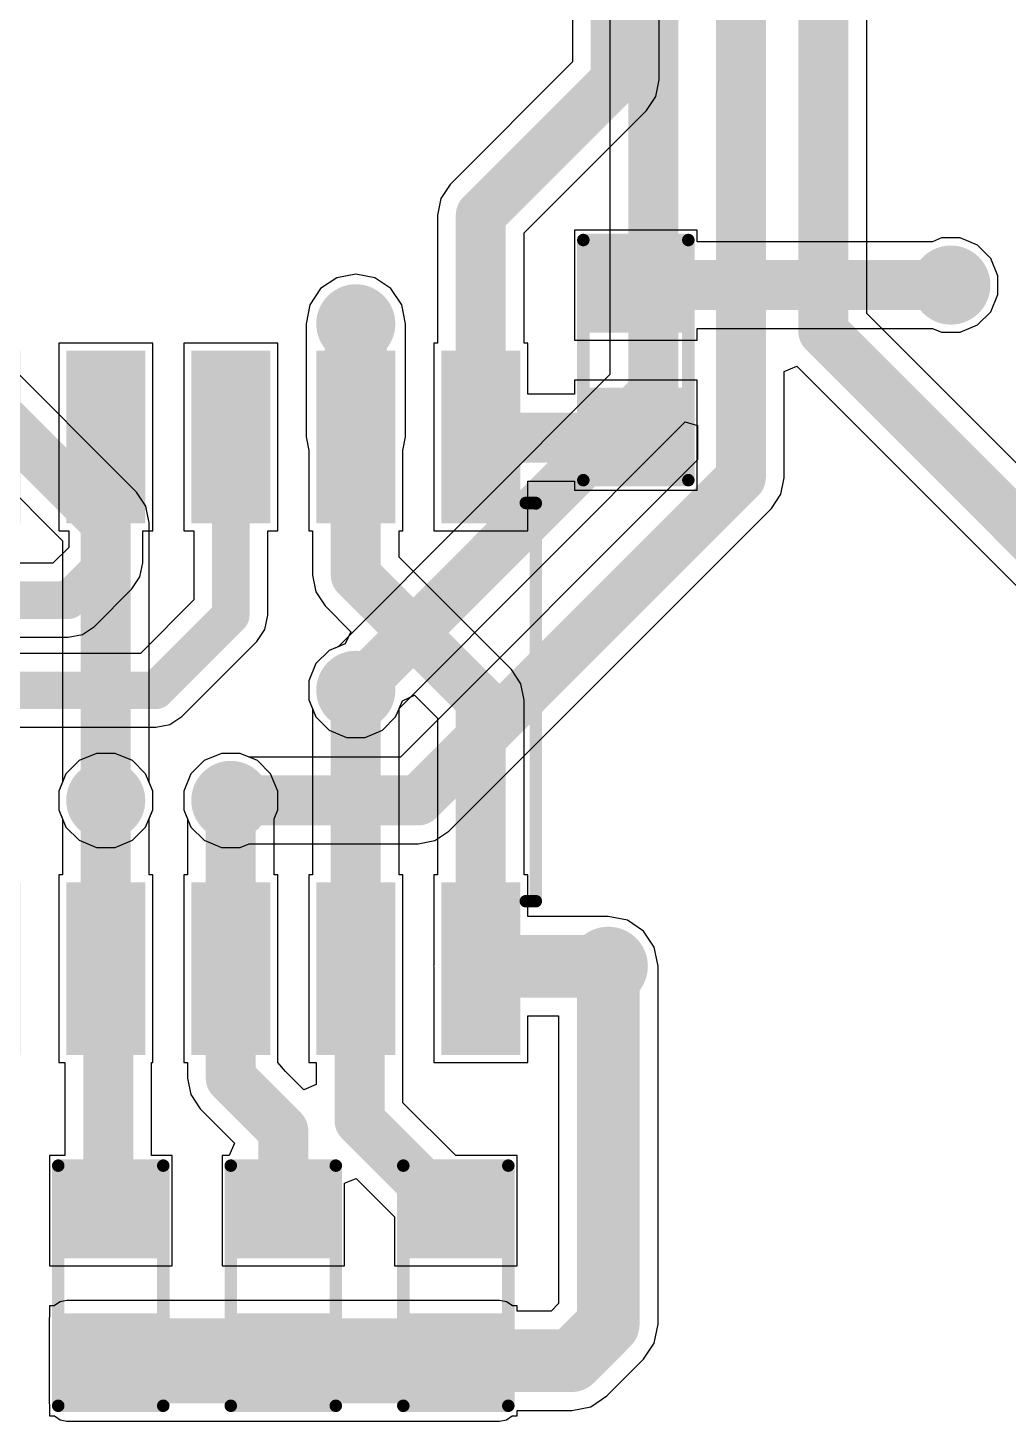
# Model space of a CAD drawing. Header units: millimetres. Extents: x -0.16 to 4.85, y -0.01 to 3.83.
# Drawn here: x 4.226 to 4.618, y 1.399 to 1.956 of the extents above; entities that cross this region are included whole.
import ezdxf

# ---------------------------------------------------------------- set-up
doc = ezdxf.new("R2010")
doc.units = ezdxf.units.MM
doc.header["$MEASUREMENT"] = 0
for name, color, linetype in [('BottomLayer', 5, 'Continuous'), ('BottomSolder', 6, 'Continuous'), ('TopLayer', 1, 'Continuous'), ('TopOverlay', 2, 'Continuous'), ('TopPaste', 8, 'Continuous'), ('TopSolder', 216, 'Continuous'), ('ViaHoleLayer', 16, 'Continuous')]:
    doc.layers.add(name, color=color, linetype=linetype)

# ---------------------------------------------------------------- blocks, each defined once
blk = doc.blocks.new('SOIC_16_31')
at = {"layer": 'TopLayer'}
for points in [[(-0.13681, 0.18681), (-0.07579, 0.18681), (-0.07579, 0.16319), (-0.13681, 0.16319)], [(0.07579, 0.18681), (0.13681, 0.18681), (0.13681, 0.16319), (0.07579, 0.16319)], [(-0.13681, 0.13681), (-0.07579, 0.13681), (-0.07579, 0.11319), (-0.13681, 0.11319)], [(0.07579, 0.13681), (0.13681, 0.13681), (0.13681, 0.11319), (0.07579, 0.11319)], [(-0.13681, 0.08681), (-0.07579, 0.08681), (-0.07579, 0.06319), (-0.13681, 0.06319)], [(0.07579, 0.08681), (0.13681, 0.08681), (0.13681, 0.06319), (0.07579, 0.06319)], [(-0.13681, 0.03681), (-0.07579, 0.03681), (-0.07579, 0.01319), (-0.13681, 0.01319)], [(0.07579, 0.03681), (0.13681, 0.03681), (0.13681, 0.01319), (0.07579, 0.01319)], [(-0.13681, -0.01319), (-0.07579, -0.01319), (-0.07579, -0.03681), (-0.13681, -0.03681)], [(0.07579, -0.01319), (0.13681, -0.01319), (0.13681, -0.03681), (0.07579, -0.03681)], [(-0.13681, -0.06319), (-0.07579, -0.06319), (-0.07579, -0.08681), (-0.13681, -0.08681)], [(0.07579, -0.06319), (0.13681, -0.06319), (0.13681, -0.08681), (0.07579, -0.08681)], [(-0.13681, -0.11319), (-0.07579, -0.11319), (-0.07579, -0.13681), (-0.13681, -0.13681)], [(0.07579, -0.11319), (0.13681, -0.11319), (0.13681, -0.13681), (0.07579, -0.13681)], [(-0.13681, -0.16319), (-0.07579, -0.16319), (-0.07579, -0.18681), (-0.13681, -0.18681)], [(0.07579, -0.16319), (0.13681, -0.16319), (0.13681, -0.18681), (0.07579, -0.18681)]]:
    blk.add_hatch(color=1, dxfattribs=at).paths.add_polyline_path(points)
at = {"layer": 'TopOverlay'}
blk.add_hatch(color=2, dxfattribs=at).paths.add_polyline_path([(-0.0713, 0.165), (-0.0603, 0.165), (-0.0603, 0.183), (-0.0713, 0.183)])
at = {"layer": 'TopPaste'}
for points in [[(-0.13681, 0.18681), (-0.07579, 0.18681), (-0.07579, 0.16319), (-0.13681, 0.16319)], [(0.07579, 0.18681), (0.13681, 0.18681), (0.13681, 0.16319), (0.07579, 0.16319)], [(-0.13681, 0.13681), (-0.07579, 0.13681), (-0.07579, 0.11319), (-0.13681, 0.11319)], [(0.07579, 0.13681), (0.13681, 0.13681), (0.13681, 0.11319), (0.07579, 0.11319)], [(-0.13681, 0.08681), (-0.07579, 0.08681), (-0.07579, 0.06319), (-0.13681, 0.06319)], [(0.07579, 0.08681), (0.13681, 0.08681), (0.13681, 0.06319), (0.07579, 0.06319)], [(-0.13681, 0.03681), (-0.07579, 0.03681), (-0.07579, 0.01319), (-0.13681, 0.01319)], [(0.07579, 0.03681), (0.13681, 0.03681), (0.13681, 0.01319), (0.07579, 0.01319)], [(-0.13681, -0.01319), (-0.07579, -0.01319), (-0.07579, -0.03681), (-0.13681, -0.03681)], [(0.07579, -0.01319), (0.13681, -0.01319), (0.13681, -0.03681), (0.07579, -0.03681)], [(-0.13681, -0.06319), (-0.07579, -0.06319), (-0.07579, -0.08681), (-0.13681, -0.08681)], [(0.07579, -0.06319), (0.13681, -0.06319), (0.13681, -0.08681), (0.07579, -0.08681)], [(-0.13681, -0.11319), (-0.07579, -0.11319), (-0.07579, -0.13681), (-0.13681, -0.13681)], [(0.07579, -0.11319), (0.13681, -0.11319), (0.13681, -0.13681), (0.07579, -0.13681)], [(-0.13681, -0.16319), (-0.07579, -0.16319), (-0.07579, -0.18681), (-0.13681, -0.18681)], [(0.07579, -0.16319), (0.13681, -0.16319), (0.13681, -0.18681), (0.07579, -0.18681)]]:
    blk.add_hatch(color=8, dxfattribs=at).paths.add_polyline_path(points)
at = {"layer": 'TopSolder'}
for points in [[(-0.14081, 0.19081), (-0.07179, 0.19081), (-0.07179, 0.15919), (-0.14081, 0.15919)], [(0.07179, 0.19081), (0.14081, 0.19081), (0.14081, 0.15919), (0.07179, 0.15919)], [(-0.14081, 0.14081), (-0.07179, 0.14081), (-0.07179, 0.10919), (-0.14081, 0.10919)], [(0.07179, 0.14081), (0.14081, 0.14081), (0.14081, 0.10919), (0.07179, 0.10919)], [(-0.14081, 0.09081), (-0.07179, 0.09081), (-0.07179, 0.05919), (-0.14081, 0.05919)], [(0.07179, 0.09081), (0.14081, 0.09081), (0.14081, 0.05919), (0.07179, 0.05919)], [(-0.14081, 0.04081), (-0.07179, 0.04081), (-0.07179, 0.00919), (-0.14081, 0.00919)], [(0.07179, 0.04081), (0.14081, 0.04081), (0.14081, 0.00919), (0.07179, 0.00919)], [(-0.14081, -0.00919), (-0.07179, -0.00919), (-0.07179, -0.04081), (-0.14081, -0.04081)], [(0.07179, -0.00919), (0.14081, -0.00919), (0.14081, -0.04081), (0.07179, -0.04081)], [(-0.14081, -0.05919), (-0.07179, -0.05919), (-0.07179, -0.09081), (-0.14081, -0.09081)], [(0.07179, -0.05919), (0.14081, -0.05919), (0.14081, -0.09081), (0.07179, -0.09081)], [(-0.14081, -0.10919), (-0.07179, -0.10919), (-0.07179, -0.14081), (-0.14081, -0.14081)], [(0.07179, -0.10919), (0.14081, -0.10919), (0.14081, -0.14081), (0.07179, -0.14081)], [(-0.14081, -0.15919), (-0.07179, -0.15919), (-0.07179, -0.19081), (-0.14081, -0.19081)], [(0.07179, -0.15919), (0.14081, -0.15919), (0.14081, -0.19081), (0.07179, -0.19081)]]:
    blk.add_hatch(color=216, dxfattribs=at).paths.add_polyline_path(points)
at = {"layer": 'TopOverlay'}
for points, const_width in [([(-0.0793, 0.197), (-0.0793, 0.193)], 0.005), ([(-0.0793, 0.197), (0.0797, 0.197)], 0.005), ([(0.0799, 0.19694), (0.0799, 0.193)], 0.005), ([(-0.1503, 0.181), (-0.1453, 0.176)], 0.00787), ([(-0.1503, 0.181), (-0.1503, 0.171)], 0.00787), ([(-0.1453, 0.176), (-0.1503, 0.171)], 0.00787), ([(-0.0793, -0.193), (-0.0793, -0.197)], 0.005), ([(-0.0793, -0.197), (0.0797, -0.197)], 0.005), ([(0.0799, -0.193), (0.0799, -0.19694)], 0.005)]:
    blk.add_lwpolyline(points, dxfattribs=dict(at, const_width=const_width))
for points, const_width in [([(-0.08055, 0.197, 1), (-0.07805, 0.197, 1)], 0.0025), ([(-0.08055, 0.197, 1), (-0.07805, 0.197, 1)], 0.0025), ([(-0.08055, 0.193, 1), (-0.07805, 0.193, 1)], 0.0025), ([(0.07845, 0.197, 1), (0.08095, 0.197, 1)], 0.0025), ([(0.07865, 0.19694, 1), (0.08115, 0.19694, 1)], 0.0025), ([(0.07865, 0.193, 1), (0.08115, 0.193, 1)], 0.0025), ([(-0.15227, 0.181, 1), (-0.14833, 0.181, 1)], 0.00394), ([(-0.15227, 0.181, 1), (-0.14833, 0.181, 1)], 0.00394), ([(-0.14727, 0.176, 1), (-0.14333, 0.176, 1)], 0.00394), ([(-0.14727, 0.176, 1), (-0.14333, 0.176, 1)], 0.00394), ([(-0.15227, 0.171, 1), (-0.14833, 0.171, 1)], 0.00394), ([(-0.15227, 0.171, 1), (-0.14833, 0.171, 1)], 0.00394), ([(-0.08055, -0.193, 1), (-0.07805, -0.193, 1)], 0.0025), ([(-0.08055, -0.197, 1), (-0.07805, -0.197, 1)], 0.0025), ([(-0.08055, -0.197, 1), (-0.07805, -0.197, 1)], 0.0025), ([(0.07845, -0.197, 1), (0.08095, -0.197, 1)], 0.0025), ([(0.07865, -0.193, 1), (0.08115, -0.193, 1)], 0.0025), ([(0.07865, -0.19694, 1), (0.08115, -0.19694, 1)], 0.0025)]:
    blk.add_lwpolyline(points, format="xyb", close=True, dxfattribs=dict(at, const_width=const_width))
blk = doc.blocks.new('RES_0603_51')
at = {"layer": 'TopLayer'}
for points in [[(-0.015, 0.0175), (-0.015, -0.0175), (-0.045, -0.0175), (-0.045, 0.0175)], [(0.045, 0.0175), (0.045, -0.0175), (0.015, -0.0175), (0.015, 0.0175)]]:
    blk.add_hatch(color=1, dxfattribs=at).paths.add_polyline_path(points)
at = {"layer": 'TopPaste'}
for points in [[(-0.015, 0.0175), (-0.015, -0.0175), (-0.045, -0.0175), (-0.045, 0.0175)], [(0.045, 0.0175), (0.045, -0.0175), (0.015, -0.0175), (0.015, 0.0175)]]:
    blk.add_hatch(color=8, dxfattribs=at).paths.add_polyline_path(points)
at = {"layer": 'TopSolder'}
for points in [[(-0.011, 0.0215), (-0.011, -0.0215), (-0.049, -0.0215), (-0.049, 0.0215)], [(0.049, 0.0215), (0.049, -0.0215), (0.011, -0.0215), (0.011, 0.0215)]]:
    blk.add_hatch(color=216, dxfattribs=at).paths.add_polyline_path(points)
at = {"layer": 'TopOverlay', "const_width": 0.005}
for points in [[(-0.048, -0.021), (-0.048, 0.021)], [(0.048, 0.021), (-0.048, 0.021)], [(0.048, -0.021), (0.048, 0.021)], [(0.048, -0.021), (-0.048, -0.021)]]:
    blk.add_lwpolyline(points, dxfattribs=at)
at = {"layer": 'TopOverlay', "const_width": 0.0025}
for points in [[(-0.04925, 0.021, 1), (-0.04675, 0.021, 1)], [(-0.04925, 0.021, 1), (-0.04675, 0.021, 1)], [(0.04675, 0.021, 1), (0.04925, 0.021, 1)], [(0.04675, 0.021, 1), (0.04925, 0.021, 1)], [(-0.04925, -0.021, 1), (-0.04675, -0.021, 1)], [(-0.04925, -0.021, 1), (-0.04675, -0.021, 1)], [(0.04675, -0.021, 1), (0.04925, -0.021, 1)], [(0.04675, -0.021, 1), (0.04925, -0.021, 1)]]:
    blk.add_lwpolyline(points, format="xyb", close=True, dxfattribs=at)
blk = doc.blocks.new('RES_0603_55')
at = {"layer": 'TopLayer'}
for points in [[(-0.015, 0.0175), (-0.015, -0.0175), (-0.045, -0.0175), (-0.045, 0.0175)], [(0.045, 0.0175), (0.045, -0.0175), (0.015, -0.0175), (0.015, 0.0175)]]:
    blk.add_hatch(color=1, dxfattribs=at).paths.add_polyline_path(points)
at = {"layer": 'TopPaste'}
for points in [[(-0.015, 0.0175), (-0.015, -0.0175), (-0.045, -0.0175), (-0.045, 0.0175)], [(0.045, 0.0175), (0.045, -0.0175), (0.015, -0.0175), (0.015, 0.0175)]]:
    blk.add_hatch(color=8, dxfattribs=at).paths.add_polyline_path(points)
at = {"layer": 'TopSolder'}
for points in [[(-0.011, 0.0215), (-0.011, -0.0215), (-0.049, -0.0215), (-0.049, 0.0215)], [(0.049, 0.0215), (0.049, -0.0215), (0.011, -0.0215), (0.011, 0.0215)]]:
    blk.add_hatch(color=216, dxfattribs=at).paths.add_polyline_path(points)
at = {"layer": 'TopOverlay', "const_width": 0.005}
for points in [[(-0.048, 0.021), (-0.048, -0.021)], [(-0.048, 0.021), (0.048, 0.021)], [(0.048, 0.021), (0.048, -0.021)], [(-0.048, -0.021), (0.048, -0.021)]]:
    blk.add_lwpolyline(points, dxfattribs=at)
at = {"layer": 'TopOverlay', "const_width": 0.0025}
for points in [[(-0.04925, 0.021, 1), (-0.04675, 0.021, 1)], [(-0.04925, 0.021, 1), (-0.04675, 0.021, 1)], [(0.04675, 0.021, 1), (0.04925, 0.021, 1)], [(0.04675, 0.021, 1), (0.04925, 0.021, 1)], [(-0.04925, -0.021, 1), (-0.04675, -0.021, 1)], [(-0.04925, -0.021, 1), (-0.04675, -0.021, 1)], [(0.04675, -0.021, 1), (0.04925, -0.021, 1)], [(0.04675, -0.021, 1), (0.04925, -0.021, 1)]]:
    blk.add_lwpolyline(points, format="xyb", close=True, dxfattribs=at)
blk = doc.blocks.new('RES_0603_64')
at = {"layer": 'TopLayer'}
for points in [[(-0.015, 0.0175), (-0.015, -0.0175), (-0.045, -0.0175), (-0.045, 0.0175)], [(0.045, 0.0175), (0.045, -0.0175), (0.015, -0.0175), (0.015, 0.0175)]]:
    blk.add_hatch(color=1, dxfattribs=at).paths.add_polyline_path(points)
at = {"layer": 'TopPaste'}
for points in [[(-0.015, 0.0175), (-0.015, -0.0175), (-0.045, -0.0175), (-0.045, 0.0175)], [(0.045, 0.0175), (0.045, -0.0175), (0.015, -0.0175), (0.015, 0.0175)]]:
    blk.add_hatch(color=8, dxfattribs=at).paths.add_polyline_path(points)
at = {"layer": 'TopSolder'}
for points in [[(-0.011, 0.0215), (-0.011, -0.0215), (-0.049, -0.0215), (-0.049, 0.0215)], [(0.049, 0.0215), (0.049, -0.0215), (0.011, -0.0215), (0.011, 0.0215)]]:
    blk.add_hatch(color=216, dxfattribs=at).paths.add_polyline_path(points)
at = {"layer": 'TopOverlay', "const_width": 0.005}
for points in [[(-0.048, -0.021), (-0.048, 0.021)], [(0.048, 0.021), (-0.048, 0.021)], [(0.048, -0.021), (0.048, 0.021)], [(0.048, -0.021), (-0.048, -0.021)]]:
    blk.add_lwpolyline(points, dxfattribs=at)
at = {"layer": 'TopOverlay', "const_width": 0.0025}
for points in [[(-0.04925, 0.021, 1), (-0.04675, 0.021, 1)], [(-0.04925, 0.021, 1), (-0.04675, 0.021, 1)], [(0.04675, 0.021, 1), (0.04925, 0.021, 1)], [(0.04675, 0.021, 1), (0.04925, 0.021, 1)], [(-0.04925, -0.021, 1), (-0.04675, -0.021, 1)], [(-0.04925, -0.021, 1), (-0.04675, -0.021, 1)], [(0.04675, -0.021, 1), (0.04925, -0.021, 1)], [(0.04675, -0.021, 1), (0.04925, -0.021, 1)]]:
    blk.add_lwpolyline(points, format="xyb", close=True, dxfattribs=at)
blk = doc.blocks.new('RES_0603_69')
at = {"layer": 'TopLayer'}
for points in [[(-0.015, 0.0175), (-0.015, -0.0175), (-0.045, -0.0175), (-0.045, 0.0175)], [(0.045, 0.0175), (0.045, -0.0175), (0.015, -0.0175), (0.015, 0.0175)]]:
    blk.add_hatch(color=1, dxfattribs=at).paths.add_polyline_path(points)
at = {"layer": 'TopPaste'}
for points in [[(-0.015, 0.0175), (-0.015, -0.0175), (-0.045, -0.0175), (-0.045, 0.0175)], [(0.045, 0.0175), (0.045, -0.0175), (0.015, -0.0175), (0.015, 0.0175)]]:
    blk.add_hatch(color=8, dxfattribs=at).paths.add_polyline_path(points)
at = {"layer": 'TopSolder'}
for points in [[(-0.011, 0.0215), (-0.011, -0.0215), (-0.049, -0.0215), (-0.049, 0.0215)], [(0.049, 0.0215), (0.049, -0.0215), (0.011, -0.0215), (0.011, 0.0215)]]:
    blk.add_hatch(color=216, dxfattribs=at).paths.add_polyline_path(points)
at = {"layer": 'TopOverlay', "const_width": 0.005}
for points in [[(-0.048, -0.021), (-0.048, 0.021)], [(0.048, 0.021), (-0.048, 0.021)], [(0.048, -0.021), (0.048, 0.021)], [(0.048, -0.021), (-0.048, -0.021)]]:
    blk.add_lwpolyline(points, dxfattribs=at)
at = {"layer": 'TopOverlay', "const_width": 0.0025}
for points in [[(-0.04925, 0.021, 1), (-0.04675, 0.021, 1)], [(-0.04925, 0.021, 1), (-0.04675, 0.021, 1)], [(0.04675, 0.021, 1), (0.04925, 0.021, 1)], [(0.04675, 0.021, 1), (0.04925, 0.021, 1)], [(-0.04925, -0.021, 1), (-0.04675, -0.021, 1)], [(-0.04925, -0.021, 1), (-0.04675, -0.021, 1)], [(0.04675, -0.021, 1), (0.04925, -0.021, 1)], [(0.04675, -0.021, 1), (0.04925, -0.021, 1)]]:
    blk.add_lwpolyline(points, format="xyb", close=True, dxfattribs=at)

msp = doc.modelspace()

# ---------------------------------------------------------------- hatches: boundary and pattern name
at = {"layer": 'BottomLayer'}
h = msp.add_hatch(color=5, dxfattribs=at)
edge = h.paths.add_edge_path()
edge.add_arc((4.595, 1.853), 0.01181, 0, 360)
h = msp.add_hatch(color=5, dxfattribs=at)
edge = h.paths.add_edge_path()
edge.add_arc((4.357, 1.8375), 0.01181, 0, 360)
h = msp.add_hatch(color=5, dxfattribs=at)
edge = h.paths.add_edge_path()
edge.add_arc((4.357, 1.691), 0.01181, 0, 360)
h = msp.add_hatch(color=5, dxfattribs=at)
edge = h.paths.add_edge_path()
edge.add_arc((4.257, 1.647), 0.01181, 0, 360)
h = msp.add_hatch(color=5, dxfattribs=at)
edge = h.paths.add_edge_path()
edge.add_arc((4.307, 1.647), 0.01181, 0, 360)
h = msp.add_hatch(color=5, dxfattribs=at)
edge = h.paths.add_edge_path()
edge.add_arc((4.458, 1.5807), 0.01181, 0, 360)
at = {"layer": 'BottomSolder'}
h = msp.add_hatch(color=6, dxfattribs=at)
edge = h.paths.add_edge_path()
edge.add_arc((4.595, 1.853), 0.01581, 0, 360)
h = msp.add_hatch(color=6, dxfattribs=at)
edge = h.paths.add_edge_path()
edge.add_arc((4.357, 1.8375), 0.01581, 0, 360)
h = msp.add_hatch(color=6, dxfattribs=at)
edge = h.paths.add_edge_path()
edge.add_arc((4.357, 1.691), 0.01581, 0, 360)
h = msp.add_hatch(color=6, dxfattribs=at)
edge = h.paths.add_edge_path()
edge.add_arc((4.257, 1.647), 0.01581, 0, 360)
h = msp.add_hatch(color=6, dxfattribs=at)
edge = h.paths.add_edge_path()
edge.add_arc((4.307, 1.647), 0.01581, 0, 360)
h = msp.add_hatch(color=6, dxfattribs=at)
edge = h.paths.add_edge_path()
edge.add_arc((4.458, 1.5807), 0.01581, 0, 360)
at = {"layer": 'TopLayer'}
h = msp.add_hatch(color=1, dxfattribs=at)
edge = h.paths.add_edge_path()
edge.add_arc((4.595, 1.853), 0.01181, 0, 360)
h = msp.add_hatch(color=1, dxfattribs=at)
edge = h.paths.add_edge_path()
edge.add_arc((4.357, 1.8375), 0.01181, 0, 360)
h = msp.add_hatch(color=1, dxfattribs=at)
edge = h.paths.add_edge_path()
edge.add_arc((4.357, 1.691), 0.01181, 0, 360)
h = msp.add_hatch(color=1, dxfattribs=at)
edge = h.paths.add_edge_path()
edge.add_arc((4.257, 1.647), 0.01181, 0, 360)
h = msp.add_hatch(color=1, dxfattribs=at)
edge = h.paths.add_edge_path()
edge.add_arc((4.307, 1.647), 0.01181, 0, 360)
h = msp.add_hatch(color=1, dxfattribs=at)
edge = h.paths.add_edge_path()
edge.add_arc((4.458, 1.5807), 0.01181, 0, 360)
msp.add_hatch(color=1, dxfattribs=at).paths.add_polyline_path([(4.2415, 1.406), (4.4145, 1.406), (4.4145, 1.44), (4.2415, 1.44)])
at = {"layer": 'TopSolder'}
h = msp.add_hatch(color=216, dxfattribs=at)
edge = h.paths.add_edge_path()
edge.add_arc((4.595, 1.853), 0.01581, 0, 360)
h = msp.add_hatch(color=216, dxfattribs=at)
edge = h.paths.add_edge_path()
edge.add_arc((4.357, 1.8375), 0.01581, 0, 360)
h = msp.add_hatch(color=216, dxfattribs=at)
edge = h.paths.add_edge_path()
edge.add_arc((4.357, 1.691), 0.01581, 0, 360)
h = msp.add_hatch(color=216, dxfattribs=at)
edge = h.paths.add_edge_path()
edge.add_arc((4.257, 1.647), 0.01581, 0, 360)
h = msp.add_hatch(color=216, dxfattribs=at)
edge = h.paths.add_edge_path()
edge.add_arc((4.307, 1.647), 0.01581, 0, 360)
h = msp.add_hatch(color=216, dxfattribs=at)
edge = h.paths.add_edge_path()
edge.add_arc((4.458, 1.5807), 0.01581, 0, 360)
at = {"layer": 'ViaHoleLayer'}
h = msp.add_hatch(color=16, dxfattribs=at)
edge = h.paths.add_edge_path()
edge.add_arc((4.595, 1.853), 0.00591, 0, 360)
h = msp.add_hatch(color=16, dxfattribs=at)
edge = h.paths.add_edge_path()
edge.add_arc((4.357, 1.8375), 0.00591, 0, 360)
h = msp.add_hatch(color=16, dxfattribs=at)
edge = h.paths.add_edge_path()
edge.add_arc((4.357, 1.691), 0.00591, 0, 360)
h = msp.add_hatch(color=16, dxfattribs=at)
edge = h.paths.add_edge_path()
edge.add_arc((4.257, 1.647), 0.00591, 0, 360)
h = msp.add_hatch(color=16, dxfattribs=at)
edge = h.paths.add_edge_path()
edge.add_arc((4.307, 1.647), 0.00591, 0, 360)
h = msp.add_hatch(color=16, dxfattribs=at)
edge = h.paths.add_edge_path()
edge.add_arc((4.458, 1.5807), 0.00591, 0, 360)

# ---------------------------------------------------------------- linework, layer by layer
at = {"layer": 'BottomLayer'}
for p, q in [((4.56133, 1.84159), (4.56133, 2.37269)), ((4.45867, 2.13682), (4.45867, 1.81718)), ((4.26926, 1.77026), (4.00933, 2.03018)), ((4.10281, 1.88768), (4.23967, 1.75082)), ((4.66397, 1.73895), (4.56133, 1.84159)), ((4.45867, 1.81718), (4.34991, 1.70843)), ((4.52833, 1.81849), (4.53333, 1.82056)), ((4.52833, 1.776), (4.52833, 1.81849)), ((4.53333, 1.82056), (4.63946, 1.71443)), ((4.37443, 1.68391), (4.48826, 1.79774)), ((4.48826, 1.79774), (4.48867, 1.79836)), ((4.48867, 1.79836), (4.49367, 1.79684)), ((4.49367, 1.79684), (4.49367, 1.78318)), ((4.49367, 1.78318), (4.37482, 1.66433)), ((4.52701, 1.76937), (4.52833, 1.776)), ((4.27301, 1.76463), (4.26926, 1.77026)), ((4.52326, 1.76374), (4.52701, 1.76937)), ((4.27433, 1.758), (4.27301, 1.76463)), ((4.39426, 1.63474), (4.52326, 1.76374)), ((4.52326, 1.76374), (4.52326, 1.76374)), ((4.27433, 1.65431), (4.27433, 1.758)), ((4.23967, 1.75082), (4.23967, 1.65431)), ((4.34634, 1.70695), (4.34105, 1.70166)), ((4.34991, 1.70843), (4.34634, 1.70695)), ((4.34105, 1.70166), (4.33819, 1.69474)), ((4.33819, 1.69474), (4.33819, 1.68726)), ((4.33819, 1.68726), (4.34105, 1.68034)), ((4.37295, 1.68034), (4.37443, 1.68391)), ((4.34105, 1.68034), (4.34634, 1.67505)), ((4.36766, 1.67505), (4.37295, 1.68034)), ((4.34634, 1.67505), (4.35326, 1.67219)), ((4.35326, 1.67219), (4.36074, 1.67219)), ((4.36074, 1.67219), (4.36766, 1.67505)), ((4.30326, 1.66581), (4.29634, 1.66295)), ((4.31074, 1.66581), (4.30326, 1.66581)), ((4.31431, 1.66433), (4.31074, 1.66581)), ((4.29634, 1.66295), (4.29105, 1.65766)), ((4.37482, 1.66433), (4.31431, 1.66433)), ((4.23967, 1.65431), (4.23819, 1.65074)), ((4.27581, 1.65074), (4.27433, 1.65431)), ((4.29105, 1.65766), (4.28819, 1.65074)), ((4.23819, 1.65074), (4.23819, 1.64326)), ((4.27581, 1.64326), (4.27581, 1.65074)), ((4.28819, 1.65074), (4.28819, 1.64326)), ((4.23819, 1.64326), (4.24105, 1.63634)), ((4.27295, 1.63634), (4.27581, 1.64326)), ((4.28819, 1.64326), (4.29105, 1.63634)), ((4.24105, 1.63634), (4.24634, 1.63105)), ((4.26766, 1.63105), (4.27295, 1.63634)), ((4.29105, 1.63634), (4.29634, 1.63105)), ((4.38863, 1.63099), (4.39426, 1.63474)), ((4.24634, 1.63105), (4.25326, 1.62819)), ((4.25326, 1.62819), (4.26074, 1.62819)), ((4.26074, 1.62819), (4.26766, 1.63105)), ((4.29634, 1.63105), (4.30326, 1.62819)), ((4.30326, 1.62819), (4.31074, 1.62819)), ((4.31074, 1.62819), (4.31431, 1.62967)), ((4.31431, 1.62967), (4.382, 1.62967)), ((4.382, 1.62967), (4.38863, 1.63099))]:
    msp.add_line(p, q, dxfattribs=at)
at = {"layer": 'BottomLayer', "const_width": 0.02}
for points in [[(4.511, 1.776), (4.511, 2.441)], [(4.544, 1.83441), (4.544, 2.38)], [(4.476, 1.81), (4.476, 2.144)], [(3.992, 2.023), (4.257, 1.758)], [(4.544, 1.83441), (4.67607, 1.70234)], [(4.357, 1.691), (4.476, 1.81)], [(4.382, 1.647), (4.511, 1.776)], [(4.257, 1.647), (4.257, 1.758)], [(4.307, 1.647), (4.382, 1.647)]]:
    msp.add_lwpolyline(points, dxfattribs=at)
at = {"layer": 'BottomLayer', "const_width": 0.01}
for points in [[(4.539, 1.83441, 1), (4.549, 1.83441, 1)], [(4.539, 1.83441, 1), (4.549, 1.83441, 1)], [(4.471, 1.81, 1), (4.481, 1.81, 1)], [(4.471, 1.81, 1), (4.481, 1.81, 1)], [(4.506, 1.776, 1), (4.516, 1.776, 1)], [(4.506, 1.776, 1), (4.516, 1.776, 1)], [(4.252, 1.758, 1), (4.262, 1.758, 1)], [(4.252, 1.758, 1), (4.262, 1.758, 1)], [(4.352, 1.691, 1), (4.362, 1.691, 1)], [(4.252, 1.647, 1), (4.262, 1.647, 1)], [(4.302, 1.647, 1), (4.312, 1.647, 1)], [(4.377, 1.647, 1), (4.387, 1.647, 1)], [(4.377, 1.647, 1), (4.387, 1.647, 1)]]:
    msp.add_lwpolyline(points, format="xyb", close=True, dxfattribs=at)
at = {"layer": 'TopLayer'}
for p, q in [((4.47833, 1.935), (4.47833, 2.259)), ((4.44367, 1.98484), (4.44367, 1.94218)), ((4.44367, 1.94218), (4.39474, 1.89326)), ((4.47701, 1.92837), (4.47833, 1.935)), ((4.47326, 1.92274), (4.47701, 1.92837)), ((4.42433, 1.87382), (4.47326, 1.92274)), ((4.39474, 1.89326), (4.39099, 1.88763)), ((4.39099, 1.88763), (4.38967, 1.881)), ((4.38967, 1.881), (4.38967, 1.82981)), ((4.42433, 1.82981), (4.42433, 1.87382)), ((4.4935, 1.875), (4.4445, 1.875)), ((4.4445, 1.875), (4.4445, 1.831)), ((4.4935, 1.87033), (4.4935, 1.875)), ((4.59126, 1.87181), (4.58769, 1.87033)), ((4.59874, 1.87181), (4.59126, 1.87181)), ((4.60566, 1.86895), (4.59874, 1.87181)), ((4.58769, 1.87033), (4.4935, 1.87033)), ((4.61095, 1.86366), (4.60566, 1.86895)), ((4.61381, 1.85674), (4.61095, 1.86366)), ((4.34939, 1.85587), (4.34294, 1.85156)), ((4.357, 1.85738), (4.34939, 1.85587)), ((4.36461, 1.85587), (4.357, 1.85738)), ((4.37106, 1.85156), (4.36461, 1.85587)), ((4.61381, 1.84926), (4.61381, 1.85674)), ((4.34294, 1.85156), (4.33863, 1.84511)), ((4.37537, 1.84511), (4.37106, 1.85156)), ((4.61095, 1.84234), (4.61381, 1.84926)), ((4.33863, 1.84511), (4.33712, 1.8375)), ((4.37688, 1.8375), (4.37537, 1.84511)), ((4.60566, 1.83705), (4.61095, 1.84234)), ((4.33712, 1.8375), (4.33712, 1.7923)), ((4.37688, 1.7923), (4.37688, 1.8375)), ((4.4935, 1.831), (4.4935, 1.83567)), ((4.4935, 1.83567), (4.58769, 1.83567)), ((4.58769, 1.83567), (4.59126, 1.83419)), ((4.59126, 1.83419), (4.59874, 1.83419)), ((4.59874, 1.83419), (4.60566, 1.83705)), ((4.27581, 1.82981), (4.23819, 1.82981)), ((4.23819, 1.82981), (4.23819, 1.75479)), ((4.27581, 1.75479), (4.27581, 1.82981)), ((4.32581, 1.82981), (4.28819, 1.82981)), ((4.28819, 1.82981), (4.28819, 1.75479)), ((4.32581, 1.75479), (4.32581, 1.82981)), ((4.38967, 1.82981), (4.38819, 1.82981)), ((4.38819, 1.82981), (4.38819, 1.75479)), ((4.42581, 1.82981), (4.42433, 1.82981)), ((4.42581, 1.80933), (4.42581, 1.82981)), ((4.4445, 1.831), (4.4935, 1.831)), ((4.4935, 1.815), (4.4445, 1.815)), ((4.4445, 1.815), (4.4445, 1.80933)), ((4.4935, 1.771), (4.4935, 1.815)), ((4.4445, 1.80933), (4.42581, 1.80933)), ((4.33712, 1.7923), (4.33819, 1.78691)), ((4.37581, 1.78691), (4.37688, 1.7923)), ((4.33819, 1.78691), (4.33819, 1.75479)), ((4.37581, 1.75479), (4.37581, 1.78691)), ((4.42581, 1.75479), (4.42581, 1.77467)), ((4.42581, 1.77467), (4.4445, 1.77467)), ((4.4445, 1.77467), (4.4445, 1.771)), ((4.4445, 1.771), (4.4935, 1.771)), ((4.23819, 1.75479), (4.24222, 1.75479)), ((4.24222, 1.75479), (4.24222, 1.74812)), ((4.27178, 1.742), (4.27178, 1.75479)), ((4.27178, 1.75479), (4.27581, 1.75479)), ((4.28819, 1.75479), (4.29222, 1.75479)), ((4.29222, 1.75479), (4.29222, 1.72712)), ((4.32178, 1.721), (4.32178, 1.75479)), ((4.32178, 1.75479), (4.32581, 1.75479)), ((4.33819, 1.75479), (4.33967, 1.75479)), ((4.33967, 1.75479), (4.33967, 1.737)), ((4.37433, 1.74418), (4.37433, 1.75479)), ((4.37433, 1.75479), (4.37581, 1.75479)), ((4.38819, 1.75479), (4.42581, 1.75479)), ((4.24222, 1.74812), (4.23588, 1.74178)), ((4.41926, 1.69926), (4.37433, 1.74418)), ((4.23588, 1.74178), (4.13101, 1.74178)), ((4.27066, 1.73634), (4.27178, 1.742)), ((4.26745, 1.73155), (4.27066, 1.73634)), ((4.33967, 1.737), (4.34099, 1.73037)), ((4.25245, 1.71655), (4.26745, 1.73155)), ((4.29222, 1.72712), (4.27088, 1.70578)), ((4.34099, 1.73037), (4.34474, 1.72474)), ((4.32066, 1.71534), (4.32178, 1.721)), ((4.34474, 1.72474), (4.35506, 1.71443)), ((4.24766, 1.71334), (4.25245, 1.71655)), ((4.1338, 1.71222), (4.242, 1.71222)), ((4.242, 1.71222), (4.24766, 1.71334)), ((4.28745, 1.68055), (4.31745, 1.71055)), ((4.31745, 1.71055), (4.32066, 1.71534)), ((4.35506, 1.71443), (4.3528, 1.70962)), ((4.27088, 1.70578), (4.13478, 1.70578)), ((4.34634, 1.70695), (4.34105, 1.70166)), ((4.3528, 1.70962), (4.34634, 1.70695)), ((4.34105, 1.70166), (4.33819, 1.69474)), ((4.42301, 1.69363), (4.41926, 1.69926)), ((4.33819, 1.69474), (4.33819, 1.68726)), ((4.42433, 1.687), (4.42301, 1.69363)), ((4.37562, 1.6868), (4.38043, 1.68906)), ((4.38043, 1.68906), (4.38967, 1.67982)), ((4.33819, 1.68726), (4.33967, 1.68369)), ((4.33967, 1.68369), (4.33967, 1.61721)), ((4.37433, 1.68369), (4.37562, 1.6868)), ((4.37433, 1.61721), (4.37433, 1.68369)), ((4.42433, 1.61721), (4.42433, 1.687)), ((4.277, 1.67622), (4.28266, 1.67734)), ((4.28266, 1.67734), (4.28745, 1.68055)), ((4.38967, 1.67982), (4.38967, 1.61721)), ((4.09982, 1.67622), (4.277, 1.67622)), ((4.25326, 1.66581), (4.24634, 1.66295)), ((4.26074, 1.66581), (4.25326, 1.66581)), ((4.26766, 1.66295), (4.26074, 1.66581)), ((4.30326, 1.66581), (4.29634, 1.66295)), ((4.31074, 1.66581), (4.30326, 1.66581)), ((4.31766, 1.66295), (4.31074, 1.66581)), ((4.24634, 1.66295), (4.24105, 1.65766)), ((4.27295, 1.65766), (4.26766, 1.66295)), ((4.29634, 1.66295), (4.29105, 1.65766)), ((4.32295, 1.65766), (4.31766, 1.66295)), ((4.24105, 1.65766), (4.23819, 1.65074)), ((4.27581, 1.65074), (4.27295, 1.65766)), ((4.29105, 1.65766), (4.28819, 1.65074)), ((4.32581, 1.65074), (4.32295, 1.65766)), ((4.23819, 1.65074), (4.23819, 1.64326)), ((4.27581, 1.64326), (4.27581, 1.65074)), ((4.28819, 1.65074), (4.28819, 1.64326)), ((4.32581, 1.64326), (4.32581, 1.65074)), ((4.23819, 1.64326), (4.23967, 1.63969)), ((4.27433, 1.63969), (4.27581, 1.64326)), ((4.28819, 1.64326), (4.28967, 1.63969)), ((4.32433, 1.63969), (4.32581, 1.64326)), ((4.23967, 1.63969), (4.23967, 1.61721)), ((4.27433, 1.61721), (4.27433, 1.63969)), ((4.28967, 1.63969), (4.28967, 1.61721)), ((4.32433, 1.61721), (4.32433, 1.63969)), ((4.23967, 1.61721), (4.23819, 1.61721)), ((4.23819, 1.61721), (4.23819, 1.54219)), ((4.27581, 1.61721), (4.27433, 1.61721)), ((4.27581, 1.54219), (4.27581, 1.61721)), ((4.28967, 1.61721), (4.28819, 1.61721)), ((4.28819, 1.61721), (4.28819, 1.54219)), ((4.32581, 1.61721), (4.32433, 1.61721)), ((4.32581, 1.54219), (4.32581, 1.61721)), ((4.33967, 1.61721), (4.33819, 1.61721)), ((4.33819, 1.61721), (4.33819, 1.54219)), ((4.37581, 1.61721), (4.37433, 1.61721)), ((4.37581, 1.57841), (4.37581, 1.61721)), ((4.38967, 1.61721), (4.38819, 1.61721)), ((4.38819, 1.61721), (4.38819, 1.58106)), ((4.42581, 1.61721), (4.42433, 1.61721)), ((4.42581, 1.60058), (4.42581, 1.61721)), ((4.458, 1.60058), (4.42581, 1.60058)), ((4.46561, 1.59907), (4.458, 1.60058)), ((4.47206, 1.59476), (4.46561, 1.59907)), ((4.47637, 1.58831), (4.47206, 1.59476)), ((4.47788, 1.5807), (4.47637, 1.58831)), ((4.37586, 1.57818), (4.37581, 1.57841)), ((4.37586, 1.52616), (4.37586, 1.57818)), ((4.38819, 1.58106), (4.38812, 1.5807)), ((4.38812, 1.5807), (4.38819, 1.58034)), ((4.38819, 1.58034), (4.38819, 1.54219)), ((4.47788, 1.43764), (4.47788, 1.5807)), ((4.42581, 1.54219), (4.42581, 1.56082)), ((4.42581, 1.56082), (4.43812, 1.56082)), ((4.43812, 1.56082), (4.43812, 1.44588)), ((4.23819, 1.54219), (4.24067, 1.54219)), ((4.24067, 1.54219), (4.24067, 1.505)), ((4.27533, 1.505), (4.27533, 1.54219)), ((4.27533, 1.54219), (4.27581, 1.54219)), ((4.28819, 1.54219), (4.28967, 1.54219)), ((4.28967, 1.54219), (4.28967, 1.536)), ((4.32885, 1.53867), (4.32581, 1.54219)), ((4.32581, 1.54219), (4.32581, 1.54219)), ((4.32581, 1.54219), (4.32581, 1.54219)), ((4.33619, 1.53132), (4.32885, 1.53867)), ((4.33819, 1.54219), (4.34119, 1.54219)), ((4.34119, 1.54219), (4.34119, 1.53339)), ((4.38819, 1.54219), (4.42581, 1.54219)), ((4.28967, 1.536), (4.29099, 1.52937)), ((4.34119, 1.53339), (4.33619, 1.53132)), ((4.29099, 1.52937), (4.29474, 1.52374)), ((4.39701, 1.505), (4.37586, 1.52616)), ((4.29474, 1.52374), (4.30849, 1.51)), ((4.30849, 1.51), (4.30642, 1.505)), ((4.24067, 1.505), (4.2345, 1.505)), ((4.2345, 1.505), (4.2345, 1.461)), ((4.2835, 1.505), (4.27533, 1.505)), ((4.2835, 1.461), (4.2835, 1.505)), ((4.30642, 1.505), (4.3035, 1.505)), ((4.3035, 1.505), (4.3035, 1.461)), ((4.4215, 1.505), (4.39701, 1.505)), ((4.4215, 1.461), (4.4215, 1.505)), ((4.3525, 1.49395), (4.35712, 1.49587)), ((4.3525, 1.461), (4.3525, 1.49395)), ((4.35712, 1.49587), (4.3725, 1.48049)), ((4.3725, 1.48049), (4.3725, 1.461)), ((4.2345, 1.461), (4.2835, 1.461)), ((4.3035, 1.461), (4.3525, 1.461)), ((4.3725, 1.461), (4.4215, 1.461)), ((4.23642, 1.445), (4.2345, 1.445)), ((4.2345, 1.445), (4.2345, 1.44069)), ((4.23645, 1.44505), (4.23642, 1.445)), ((4.23877, 1.44659), (4.23645, 1.44505)), ((4.2415, 1.44714), (4.23877, 1.44659)), ((4.4145, 1.44714), (4.2415, 1.44714)), ((4.41723, 1.44659), (4.4145, 1.44714)), ((4.41955, 1.44505), (4.41723, 1.44659)), ((4.41958, 1.445), (4.41955, 1.44505)), ((4.4215, 1.445), (4.41958, 1.445)), ((4.4215, 1.44288), (4.4215, 1.445)), ((4.43512, 1.44288), (4.4215, 1.44288)), ((4.43812, 1.44588), (4.43512, 1.44288)), ((4.2345, 1.44069), (4.23436, 1.44)), ((4.23436, 1.44), (4.23436, 1.406)), ((4.47637, 1.43004), (4.47788, 1.43764)), ((4.47206, 1.42359), (4.47637, 1.43004)), ((4.45741, 1.40894), (4.47206, 1.42359)), ((4.23436, 1.406), (4.2345, 1.40531)), ((4.2345, 1.40531), (4.2345, 1.401)), ((4.44336, 1.40312), (4.45096, 1.40463)), ((4.45096, 1.40463), (4.45741, 1.40894)), ((4.2345, 1.401), (4.23642, 1.401)), ((4.23642, 1.401), (4.23645, 1.40095)), ((4.23645, 1.40095), (4.23877, 1.39941)), ((4.23877, 1.39941), (4.2415, 1.39886)), ((4.2415, 1.39886), (4.4145, 1.39886)), ((4.4145, 1.39886), (4.41723, 1.39941)), ((4.41723, 1.39941), (4.41955, 1.40095)), ((4.41955, 1.40095), (4.41958, 1.401)), ((4.41958, 1.401), (4.4215, 1.401)), ((4.4215, 1.401), (4.4215, 1.40312)), ((4.4215, 1.40312), (4.44336, 1.40312))]:
    msp.add_line(p, q, dxfattribs=at)
for points, const_width in [([(4.461, 1.935), (4.461, 2.259)], 0.02), ([(4.407, 1.881), (4.461, 1.935)], 0.02), ([(4.407, 1.7923), (4.407, 1.881)], 0.02), ([(4.407, 1.881), (4.408, 1.88)], 0.015), ([(4.469, 1.853), (4.595, 1.853)], 0.02), ([(4.357, 1.7923), (4.357, 1.8375)], 0.025), ([(4.257, 1.742), (4.257, 1.7923)], 0.015), ([(4.307, 1.721), (4.307, 1.7923)], 0.015), ([(4.357, 1.737), (4.357, 1.7923)], 0.02), ([(4.4073, 1.792), (4.468, 1.792)], 0.02), ([(4.407, 1.7923), (4.4073, 1.792)], 0.015), ([(4.468, 1.792), (4.469, 1.793)], 0.02), ([(4.242, 1.727), (4.257, 1.742)], 0.015), ([(4.357, 1.737), (4.407, 1.687)], 0.02), ([(4.11919, 1.727), (4.242, 1.727)], 0.015), ([(4.277, 1.691), (4.307, 1.721)], 0.015), ([(4.357, 1.5797), (4.357, 1.691)], 0.02), ([(4.088, 1.691), (4.277, 1.691)], 0.015), ([(4.407, 1.5797), (4.407, 1.687)], 0.02), ([(4.257, 1.5797), (4.257, 1.647)], 0.02), ([(4.307, 1.5797), (4.307, 1.647)], 0.02), ([(4.408, 1.5807), (4.458, 1.5807)], 0.025), ([(4.458, 1.43764), (4.458, 1.5807)], 0.025), ([(4.258, 1.484), (4.258, 1.5787)], 0.02), ([(4.307, 1.536), (4.307, 1.5797)], 0.02), ([(4.357, 1.5797), (4.35852, 1.57818)], 0.02), ([(4.35852, 1.51898), (4.35852, 1.57818)], 0.02), ([(4.257, 1.5797), (4.258, 1.5787)], 0.012), ([(4.307, 1.536), (4.328, 1.515)], 0.02), ([(4.35852, 1.51898), (4.3895, 1.488)], 0.02), ([(4.328, 1.483), (4.328, 1.515)], 0.02), ([(4.3895, 1.488), (4.392, 1.488)], 0.02), ([(4.392, 1.488), (4.397, 1.483)], 0.02), ([(4.25885, 1.48215), (4.259, 1.482)], 0.015), ([(4.258, 1.484), (4.259, 1.483)], 0.012), ([(4.44336, 1.423), (4.458, 1.43764)], 0.025), ([(4.397, 1.423), (4.44336, 1.423)], 0.025)]:
    msp.add_lwpolyline(points, dxfattribs=dict(at, const_width=const_width))
for points, const_width in [([(4.456, 1.935, 1), (4.466, 1.935, 1)], 0.01), ([(4.456, 1.935, 1), (4.466, 1.935, 1)], 0.01), ([(4.402, 1.881, 1), (4.412, 1.881, 1)], 0.01), ([(4.402, 1.881, 1), (4.412, 1.881, 1)], 0.01), ([(4.40325, 1.881, 1), (4.41075, 1.881, 1)], 0.0075), ([(4.40425, 1.88, 1), (4.41175, 1.88, 1)], 0.0075), ([(4.464, 1.853, 1), (4.474, 1.853, 1)], 0.01), ([(4.59, 1.853, 1), (4.6, 1.853, 1)], 0.01), ([(4.35075, 1.8375, 1), (4.36325, 1.8375, 1)], 0.0125), ([(4.35075, 1.7923, 1), (4.36325, 1.7923, 1)], 0.0125), ([(4.25325, 1.7923, 1), (4.26075, 1.7923, 1)], 0.0075), ([(4.30325, 1.7923, 1), (4.31075, 1.7923, 1)], 0.0075), ([(4.352, 1.7923, 1), (4.362, 1.7923, 1)], 0.01), ([(4.402, 1.7923, 1), (4.412, 1.7923, 1)], 0.01), ([(4.4023, 1.792, 1), (4.4123, 1.792, 1)], 0.01), ([(4.40325, 1.7923, 1), (4.41075, 1.7923, 1)], 0.0075), ([(4.40355, 1.792, 1), (4.41105, 1.792, 1)], 0.0075), ([(4.463, 1.792, 1), (4.473, 1.792, 1)], 0.01), ([(4.463, 1.792, 1), (4.473, 1.792, 1)], 0.01), ([(4.464, 1.793, 1), (4.474, 1.793, 1)], 0.01), ([(4.25325, 1.742, 1), (4.26075, 1.742, 1)], 0.0075), ([(4.25325, 1.742, 1), (4.26075, 1.742, 1)], 0.0075), ([(4.352, 1.737, 1), (4.362, 1.737, 1)], 0.01), ([(4.352, 1.737, 1), (4.362, 1.737, 1)], 0.01), ([(4.23825, 1.727, 1), (4.24575, 1.727, 1)], 0.0075), ([(4.23825, 1.727, 1), (4.24575, 1.727, 1)], 0.0075), ([(4.30325, 1.721, 1), (4.31075, 1.721, 1)], 0.0075), ([(4.30325, 1.721, 1), (4.31075, 1.721, 1)], 0.0075), ([(4.352, 1.691, 1), (4.362, 1.691, 1)], 0.01), ([(4.27325, 1.691, 1), (4.28075, 1.691, 1)], 0.0075), ([(4.27325, 1.691, 1), (4.28075, 1.691, 1)], 0.0075), ([(4.402, 1.687, 1), (4.412, 1.687, 1)], 0.01), ([(4.402, 1.687, 1), (4.412, 1.687, 1)], 0.01), ([(4.252, 1.647, 1), (4.262, 1.647, 1)], 0.01), ([(4.302, 1.647, 1), (4.312, 1.647, 1)], 0.01), ([(4.40175, 1.5807, 1), (4.41425, 1.5807, 1)], 0.0125), ([(4.45175, 1.5807, 1), (4.46425, 1.5807, 1)], 0.0125), ([(4.45175, 1.5807, 1), (4.46425, 1.5807, 1)], 0.0125), ([(4.252, 1.5797, 1), (4.262, 1.5797, 1)], 0.01), ([(4.253, 1.5787, 1), (4.263, 1.5787, 1)], 0.01), ([(4.302, 1.5797, 1), (4.312, 1.5797, 1)], 0.01), ([(4.302, 1.5797, 1), (4.312, 1.5797, 1)], 0.01), ([(4.352, 1.5797, 1), (4.362, 1.5797, 1)], 0.01), ([(4.352, 1.5797, 1), (4.362, 1.5797, 1)], 0.01), ([(4.35352, 1.57818, 1), (4.36352, 1.57818, 1)], 0.01), ([(4.35352, 1.57818, 1), (4.36352, 1.57818, 1)], 0.01), ([(4.402, 1.5797, 1), (4.412, 1.5797, 1)], 0.01), ([(4.254, 1.5797, 1), (4.26, 1.5797, 1)], 0.006), ([(4.255, 1.5787, 1), (4.261, 1.5787, 1)], 0.006), ([(4.302, 1.536, 1), (4.312, 1.536, 1)], 0.01), ([(4.302, 1.536, 1), (4.312, 1.536, 1)], 0.01), ([(4.35352, 1.51898, 1), (4.36352, 1.51898, 1)], 0.01), ([(4.35352, 1.51898, 1), (4.36352, 1.51898, 1)], 0.01), ([(4.323, 1.515, 1), (4.333, 1.515, 1)], 0.01), ([(4.323, 1.515, 1), (4.333, 1.515, 1)], 0.01), ([(4.253, 1.484, 1), (4.263, 1.484, 1)], 0.01), ([(4.323, 1.483, 1), (4.333, 1.483, 1)], 0.01), ([(4.3845, 1.488, 1), (4.3945, 1.488, 1)], 0.01), ([(4.3845, 1.488, 1), (4.3945, 1.488, 1)], 0.01), ([(4.387, 1.488, 1), (4.397, 1.488, 1)], 0.01), ([(4.387, 1.488, 1), (4.397, 1.488, 1)], 0.01), ([(4.392, 1.483, 1), (4.402, 1.483, 1)], 0.01), ([(4.2551, 1.48215, 1), (4.2626, 1.48215, 1)], 0.0075), ([(4.25525, 1.482, 1), (4.26275, 1.482, 1)], 0.0075), ([(4.255, 1.484, 1), (4.261, 1.484, 1)], 0.006), ([(4.256, 1.483, 1), (4.262, 1.483, 1)], 0.006), ([(4.45175, 1.43764, 1), (4.46425, 1.43764, 1)], 0.0125), ([(4.45175, 1.43764, 1), (4.46425, 1.43764, 1)], 0.0125), ([(4.39075, 1.423, 1), (4.40325, 1.423, 1)], 0.0125), ([(4.43711, 1.423, 1), (4.44961, 1.423, 1)], 0.0125), ([(4.43711, 1.423, 1), (4.44961, 1.423, 1)], 0.0125)]:
    msp.add_lwpolyline(points, format="xyb", close=True, dxfattribs=dict(at, const_width=const_width))

# ---------------------------------------------------------------- block references
for name, p, rotation in [('RES_0603_55', (4.469, 1.823), 90), ('SOIC_16_31', (4.232, 1.686), 90), ('RES_0603_69', (4.259, 1.453), 270), ('RES_0603_64', (4.328, 1.453), 270), ('RES_0603_51', (4.397, 1.453), 270)]:
    msp.add_blockref(name, p, dxfattribs=dict(rotation=rotation))

doc.saveas('drawing.dxf')
